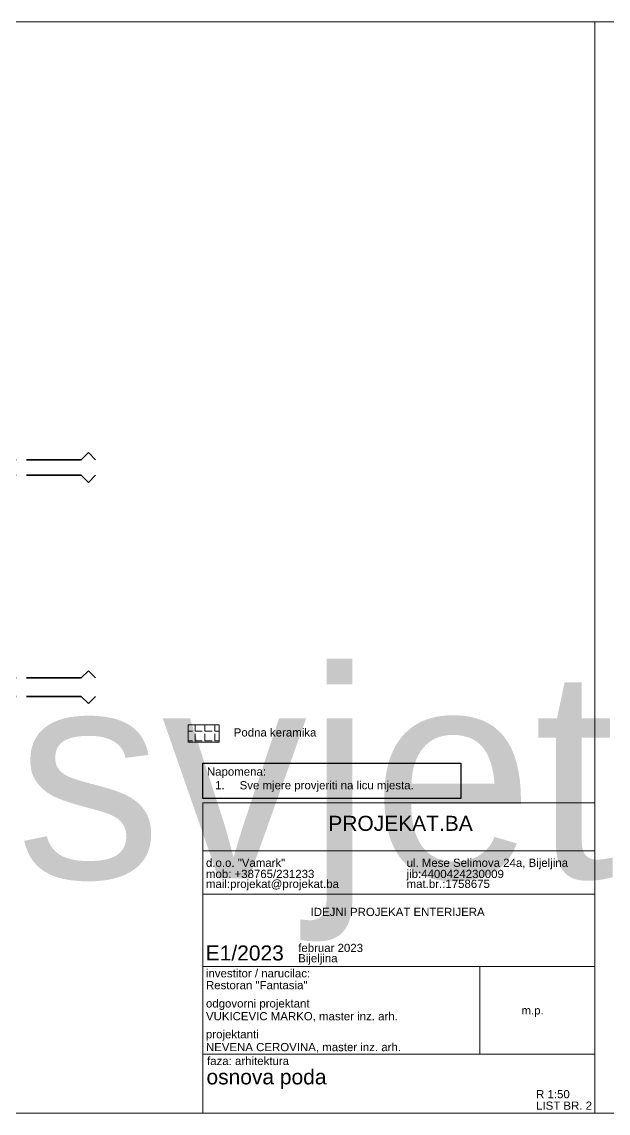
# Model space of a CAD drawing. Header units: centimetres. Extents: x -26724 to 60145, y -23645 to 6771.
# Drawn here: x 2852 to 3651, y 4039 to 5524 of the extents above; entities that cross this region are included whole.
import ezdxf

# ---------------------------------------------------------------- set-up
doc = ezdxf.new("R2010")
doc.units = ezdxf.units.CM
doc.linetypes.add('ACAD_ISO04W100', pattern=[30, 24, -3, 0, -3])
for name, color, linetype, lineweight in [('2.IZGLED', 7, 'Continuous', 13), ('IZGLED', 252, 'Continuous', 13), ('kote', 7, 'Continuous', 20)]:
    doc.layers.add(name, color=color, linetype=linetype, lineweight=lineweight)
doc.layers.add('3.IZGLED 2', color=7, linetype='Continuous', lineweight=9, true_color=0x4a4a4a)
doc.layers.add('IZGLED 2', color=253, linetype='Continuous', lineweight=9, true_color=0x828282)
for name, color, linetype in [('pozicije', 7, 'Continuous'), ('tekst', 7, 'Continuous'), ('tekst @ 50', 7, 'Continuous')]:
    doc.layers.add(name, color=color, linetype=linetype)
doc.styles.add('0.15', font='arial.ttf', dxfattribs={"height": 0.15})
doc.styles.add('Notes', font='arial.ttf', dxfattribs={"height": 3})

# ---------------------------------------------------------------- blocks, each defined once
blk = doc.blocks.new('*U3254')
at = {"layer": 'tekst @ 50', "color": 240, "ltscale": 0.8, "insert": (8415.7, 4642.3, -1316.7), "char_height": 283.795, "attachment_point": 3, "style": 'Notes'}
blk.add_mtext_dynamic_manual_height_columns('svjetle{\\fArial|b0|i0|c238|p34;ći znak na zidu H=}2{\\fCalibri|b0|i0|c238|p34;40}cm ', width=6247.49, gutter_width=625, heights=[0], dxfattribs=at)

msp = doc.modelspace()

# ---------------------------------------------------------------- hatches: boundary and pattern name
at = {"layer": '3.IZGLED 2'}
h = msp.add_hatch(dxfattribs=at)
h.set_pattern_fill('ANGLE', color=256, scale=1.92)
h.set_pattern_definition([(0, (2189.786, 1474.3), (0, 13.4112), [9.7536, -3.6576]), (90, (2189.786, 1474.3), (-13.4112, 8e-16), [9.7536, -3.6576])])
h.paths.add_polyline_path([(3078.8, 4567.6), (3078.8, 4543.8), (3121.2, 4543.8), (3121.2, 4567.6)])

# ---------------------------------------------------------------- linework, layer by layer
at = {"layer": '2.IZGLED'}
for points in [[(1532.8, 4039), (1532.8, 5524), (3632.8, 5524), (3632.8, 4039), (1532.8, 4039)], [(3632.8, 4039), (3632.8, 5524), (5732.8, 5524), (5732.8, 4039), (3632.8, 4039)]]:
    msp.add_lwpolyline(points, dxfattribs=at)
at = {"layer": 'IZGLED'}
msp.add_lwpolyline([(3121.2, 4567.6), (3078.8, 4567.6), (3078.8, 4543.8), (3121.2, 4543.8)], close=True, dxfattribs=at)
at = {"layer": 'IZGLED 2', "color": 5, "lineweight": 35}
for p, q in [((2943.3, 4937.8), (2933.5, 4928.1)), ((2953, 4928.1), (2943.3, 4937.8)), ((2943.3, 4897.2), (2933.5, 4907)), ((2953, 4907), (2943.3, 4897.2)), ((2943.3, 4641.1), (2933.5, 4631.3)), ((2953, 4631.3), (2943.3, 4641.1)), ((2943.3, 4596.3), (2933.5, 4606)), ((2953, 4606), (2943.3, 4596.3))]:
    msp.add_line(p, q, dxfattribs=at)
at = {"layer": 'IZGLED 2', "color": 5, "linetype": 'ACAD_ISO04W100', "lineweight": 35, "ltscale": 5}
for p, q in [((1808.3, 4928.1), (2933.5, 4928.1)), ((1808.3, 4907), (2933.5, 4907)), ((1808.3, 4631.3), (2933.5, 4631.3)), ((1808.3, 4606), (2933.5, 4606))]:
    msp.add_line(p, q, dxfattribs=at)
at = {"layer": 'kote', "color": 0}
for p, q in [((3099.1, 4461.4), (3632.8, 4461.4)), ((3099.1, 4039), (3099.1, 4461.4)), ((3099.1, 4395.9), (3632.8, 4395.9)), ((3099.1, 4337.1), (3632.8, 4337.1)), ((3099.1, 4238.5), (3632.8, 4238.5)), ((3475.9, 4238.5), (3475.9, 4119.2)), ((3632.8, 4119.2), (3099.1, 4119.2))]:
    msp.add_line(p, q, dxfattribs=at)
at = {"layer": 'tekst', "lineweight": 25}
msp.add_lwpolyline([(3099.1, 4515.1), (3450.1, 4515.1), (3450.1, 4467.1), (3099.1, 4467.1)], close=True, dxfattribs=at)

# ---------------------------------------------------------------- block references
at = {"layer": 'tekst', "color": 3, "lineweight": 50}
msp.add_blockref('*U3254', (0, 0), dxfattribs=at)

# ---------------------------------------------------------------- texts
at = {"layer": 'pozicije', "color": 0, "style": '0.15'}
for s, height, p in [('PROJEKAT.BA', 20.432, (3269.8, 4423.2)), ('d.o.o. "Vamark"', 11.145, (3103.2, 4374.2)), ('ul. Mese Selimova 24a, Bijeljina', 11.145, (3376.4, 4374.2)), ('mob: +38765/231233', 11.145, (3103.2, 4359)), ('jib:4400424230009', 11.145, (3376.4, 4359)), ('mail:projekat@projekat.ba', 11.145, (3103.2, 4345.5)), ('mat.br.:1758675', 11.145, (3376.4, 4345.5)), ('IDEJNI PROJEKAT ENTERIJERA', 11.145, (3245.7, 4307.3)), ('E1/2023', 20.43, (3102.9, 4246.8)), ('februar 2023', 11.145, (3228.8, 4258.3)), ('Bijeljina', 11.14, (3228.8, 4244.3)), ('investitor / narucilac:', 11.145, (3103.2, 4223.8)), ('Restoran "Fantasia"', 11.145, (3103.2, 4207.7)), ('odgovorni projektant', 11.145, (3103.2, 4182.8)), ('VUKICEVIC MARKO, master inz. arh.', 11.145, (3103.2, 4165.4)), ('m.p.', 11.14, (3532.8, 4173.3)), ('projektanti', 11.145, (3103.2, 4140.9)), ('NEVENA CEROVINA, master inz. arh.', 11.145, (3103.2, 4123.4)), ('faza: arhitektura', 11.145, (3104.7, 4104.5)), ('osnova poda ', 20.432, (3103.9, 4078.2)), ('R 1:50', 11.14, (3552.7, 4059.3)), ('LIST BR. 2', 11.14, (3552.7, 4043.7))]:
    msp.add_text(s, height=height, dxfattribs=at).set_placement(p)
at = {"layer": 'pozicije', "color": 0, "char_height": 11.145, "attachment_point": 1, "style": '0.15'}
for s, width, insert in [('\\pi-33.43486,l44.57981,t44.57981;Podna keramika', 951.648, (3129.9, 4562.7)), ('Napomena: \\P\\pi-33.43486,l44.57981,t44.57981;1.^ISve mjere provjeriti na licu mjesta.', 579.946, (3104.5, 4509.4))]:
    msp.add_mtext_dynamic_manual_height_columns(s, width=width, gutter_width=750, heights=[0], dxfattribs=dict(at, insert=insert))

doc.saveas('drawing.dxf')
